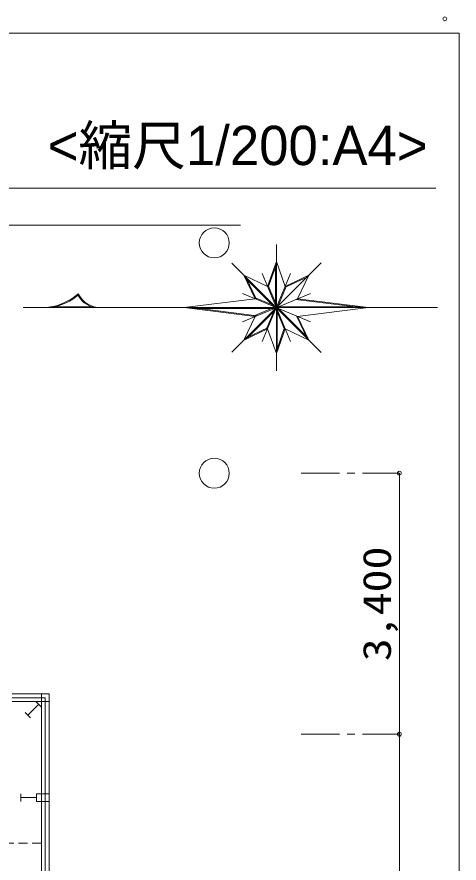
# Model space of a CAD drawing. Units: millimetres, scale not verified. Extents: x -24806 to 31194, y -25247 to 14164.
# Drawn here: x 25435 to 31194, y 3130 to 14164 of the extents above; entities that cross this region are included whole.
import ezdxf
from ezdxf.enums import TextEntityAlignment as Align

# ---------------------------------------------------------------- set-up
doc = ezdxf.new("R2010")
doc.units = ezdxf.units.MM
doc.header["$LTSCALE"] = 100
doc.linetypes.add('CHAIN1', pattern=[8, 5, -1, 1, -1])
doc.linetypes.add('DASHED1', pattern=[1.8, 1.2, -0.6])
for name, color, linetype, lineweight in [('0-0', 7, 'Continuous', 18), ('0-1', 4, 'DASHED1', 18), ('F-F', 7, 'Continuous', 18)]:
    doc.layers.add(name, color=color, linetype=linetype, lineweight=lineweight)
doc.styles.add('HG創英角ｺﾞｼｯｸUB', font='')
doc.styles.add('ＭＳ ゴシック', font='')
doc.styles.get('HG創英角ｺﾞｼｯｸUB').set_extended_font_data('HG創英角ｺﾞｼｯｸUB')
doc.styles.get('ＭＳ ゴシック').set_extended_font_data('MS Gothic')

msp = doc.modelspace()

# ---------------------------------------------------------------- linework, layer by layer
at = {"layer": '0-0'}
for p, q in [((-20872, 11447.6), (28347.8, 11447.6)), ((25373, 5335.3), (25853.6, 5335.3)), ((25753.5, 5235.2), (25753.5, 5335.3)), ((25853.6, 2170.9), (25853.6, 5335.3)), ((25373, 5285.3), (25803.6, 5285.3)), ((25373, 5235.2), (25753.5, 5235.2)), ((25576.5, 5058.2), (25718.1, 5199.8)), ((25753.5, 5164.4), (25682.7, 5235.2)), ((25753.5, 2170.9), (25753.5, 5235.2)), ((25753.5, 5235.2), (25853.6, 5235.2)), ((25803.6, 5285.3), (25803.6, 2271)), ((25541.1, 5093.6), (25611.9, 5022.8)), ((25488.2, 4033.4), (25488.2, 3933.3)), ((25488.2, 3983.4), (25688.4, 3983.4)), ((25688.4, 3933.3), (25688.4, 4033.4)), ((25753.5, 4033.4), (25853.6, 4033.4)), ((25753.5, 3933.3), (25853.6, 3933.3))]:
    msp.add_line(p, q, dxfattribs=at)
msp.add_lwpolyline([(25688.4, 3933.3), (25753.5, 3933.3), (25753.5, 4033.4), (25688.4, 4033.4)], close=True, dxfattribs=at)
for centre in [(28006.1, 11217.3), (28006.1, 8213.8)]:
    msp.add_circle(centre, 195.2, dxfattribs=at)
at = {"layer": '0-1', "linetype": 'CHAIN1'}
for p, q in [((29137.2, 8213.8), (30417, 8213.8)), ((29137.2, 4809.7), (30417, 4809.7))]:
    msp.add_line(p, q, dxfattribs=at)
at = {"layer": '0-1', "linetype": 'Continuous'}
for p, q in [((30417, 8213.8), (30417, 4809.7)), ((30417, 4809.7), (30417, -1597.9))]:
    msp.add_line(p, q, dxfattribs=at)
at = {"layer": '0-1'}
msp.add_line((25753.5, 3390.2), (19365.9, 3390.2), dxfattribs=at)
at = {"layer": '0-1', "linetype": 'Continuous'}
for centre in [(31009.7, 14139.3), (30417, 8213.8), (30417, 4809.7)]:
    msp.add_circle(centre, 25, dxfattribs=at)
at = {"layer": 'F-F'}
for p, q in [((31194.3, -25247.1), (31194.3, 13952.9)), ((7797.1, 11929.3), (30890.6, 11929.3)), ((28814.8, 9549), (28814.8, 11197)), ((28233.1, 9791.3), (29398.4, 10956.6)), ((29398.4, 9789.4), (28233.1, 10954.7)), ((28814.8, 10973), (28700, 10650.2)), ((28814.8, 10937.2), (28709.7, 10641.6)), ((28802.8, 10402), (28802.8, 10925.1)), ((28998.5, 9929.5), (28631.1, 10816.5)), ((28998.5, 10816.5), (28631.1, 9929.5)), ((28700, 10650.2), (28390.5, 10797.2)), ((28390.5, 10797.2), (28537.6, 10487.8)), ((28785.8, 10385), (28405.9, 10764.9)), ((28415.9, 10771.9), (28554.2, 10480.9)), ((28922.7, 10633.6), (29213.7, 10771.9)), ((29239.1, 10797.3), (29092, 10487.8)), ((28814.2, 10405.8), (28708.4, 10661.2)), ((28837, 10395.2), (28945.8, 10657.8)), ((28537.6, 10487.8), (27614.8, 10373)), ((28371.3, 10556.7), (29258.3, 10189.3)), ((28371.3, 10189.3), (29258.3, 10556.7)), ((28792.6, 10395.2), (28529.9, 10504)), ((29092, 10487.8), (30014.8, 10373)), ((25514.8, 10373), (30914.8, 10373)), ((25890, 10385), (26439.1, 10385)), ((28537.6, 10258.2), (27614.8, 10373)), ((28560.1, 10267.5), (27712, 10373)), ((28783.4, 10373), (28513.5, 10261.2)), ((28843.8, 10385), (29918.3, 10385)), ((29069.5, 10478.5), (29917.6, 10373)), ((29092, 10258.2), (30014.8, 10373)), ((30004.6, 10373), (30005.7, 10374.1)), ((27711.3, 10361), (28785.8, 10361)), ((28802.8, 10344), (28422.9, 9964.1)), ((28792.6, 10350.8), (28683.8, 10088.1)), ((28814.8, 10341.6), (28923.6, 10079)), ((28826.8, 10344), (28826.8, 9806.7)), ((28843.8, 10361), (29224.5, 9980.3)), ((29213.7, 9974), (29075.4, 10265)), ((28390.5, 9948.7), (28537.6, 10258.2)), ((29239.1, 9948.7), (29092, 10258.2)), ((28700, 10095.8), (28390.5, 9948.7)), ((28706.9, 10112.4), (28415.9, 9974)), ((28814.8, 9773), (28700, 10095.8)), ((28814.8, 9808.8), (28922.7, 10112.4)), ((28814.8, 9773), (28929.6, 10095.8)), ((28929.6, 10095.8), (29239.1, 9948.7)), ((29197.5, 10007.2), (29197.8, 10007.5))]:
    msp.add_line(p, q, dxfattribs=at)
for points in [[(31194.3, 13952.9), (-24805.7, 13952.9), (-24805.7, -25247.1)], [(28814.8, 10973), (28929.6, 10650.2), (29239.1, 10797.3)]]:
    msp.add_lwpolyline(points, dxfattribs=at)
for centre, radius, start, end in [((25728.9, 11153.5), 785.2, 276.28344, 310.11395), ((25728.9, 11153.5), 797.2, 281.75417, 310.11395), ((26527.2, 10700.4), 339.5, 206.74773, 254.66453), ((26527.2, 10700.4), 327.5, 206.74773, 271.3252)]:
    msp.add_arc(centre, radius, start, end, dxfattribs=at)

# ---------------------------------------------------------------- texts
at = {"layer": '0-1', "style": 'ＭＳ ゴシック', "width": 1.2}
msp.add_text('3,400', height=366.6, rotation=90, dxfattribs=at).set_placement((30417, 5761.7), align=Align.BOTTOM_LEFT)
at = {"layer": 'F-F', "style": 'HG創英角ｺﾞｼｯｸUB'}
msp.add_text('<縮尺1/200:A4>', height=513.2, dxfattribs=at).set_placement((25835.7, 12077.9), align=Align.BOTTOM_LEFT)

doc.saveas('drawing.dxf')
